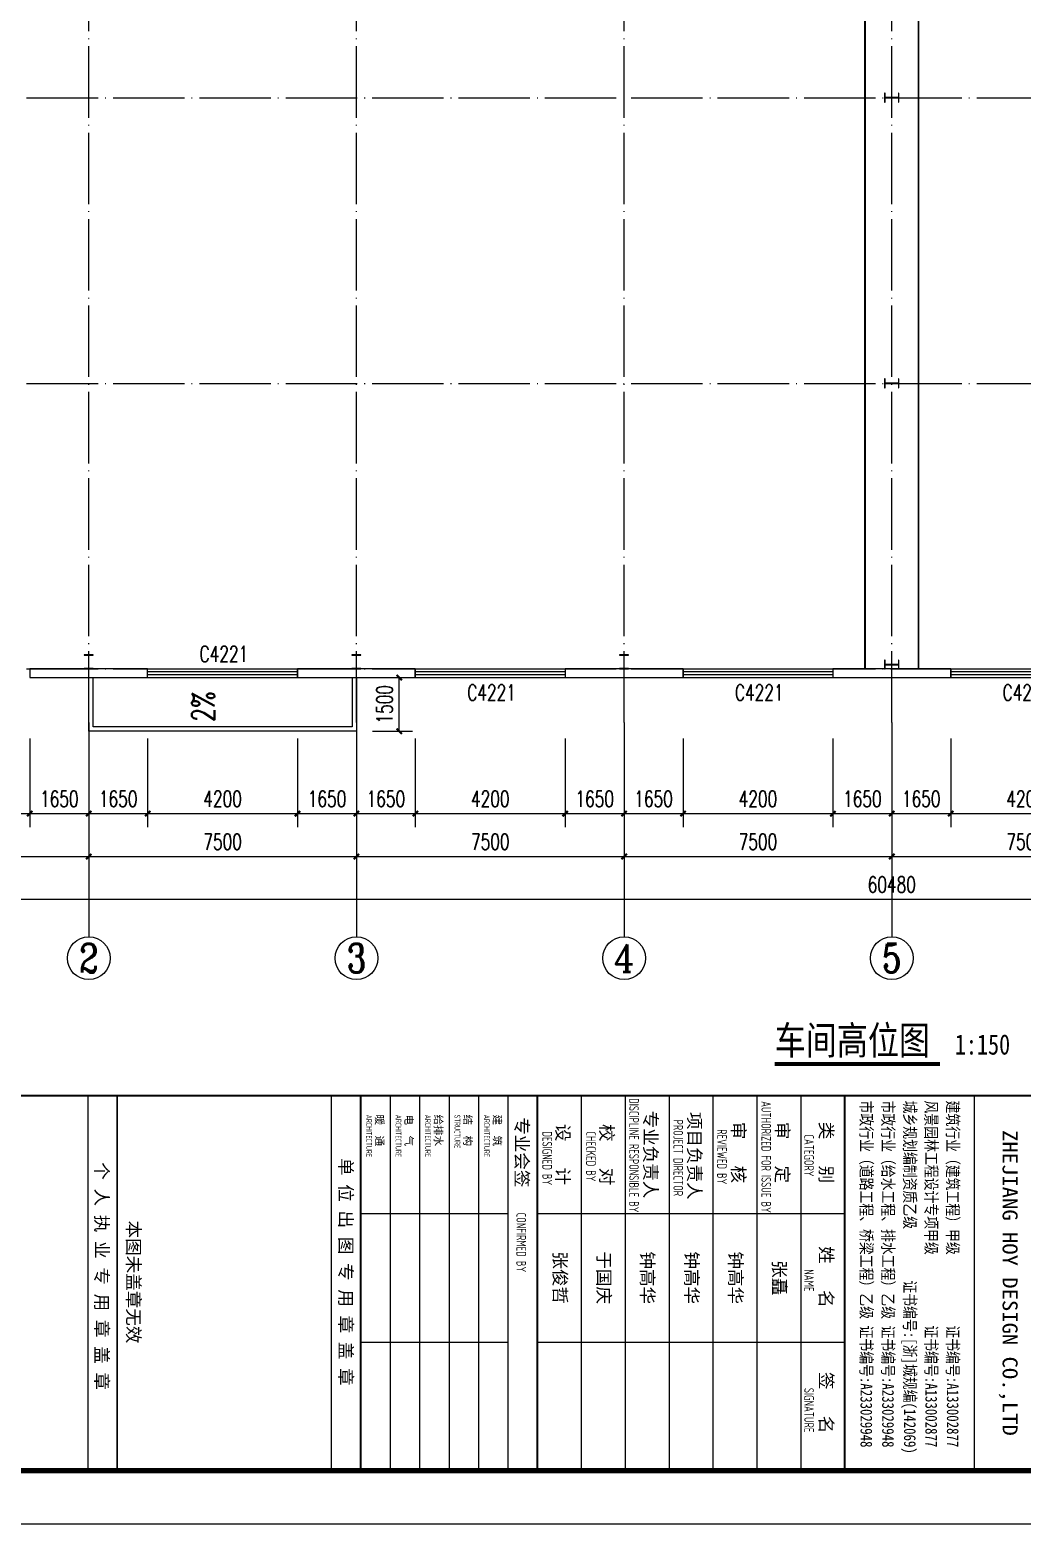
# Model space of a CAD drawing. Extents: x 14591016 to 15383666, y -730593 to -510197.
# Drawn here: x 14795916 to 14823718, y -730593 to -688743 of the extents above; entities that cross this region are included whole.
import ezdxf
from ezdxf.enums import TextEntityAlignment as Align

# ---------------------------------------------------------------- set-up
doc = ezdxf.new("R2010")
doc.units = 0
doc.header["$LTSCALE"] = 1000
doc.header["$MEASUREMENT"] = 0
doc.linetypes.add('DASH', pattern=[0.35, 0.25, -0.1])
doc.linetypes.add('DOTE', pattern=[2.42, 2, -0.2, 0.02, -0.2])
for name, color, linetype in [('AXIS', 3, 'Continuous'), ('AXIS_TEXT', 7, 'Continuous'), ('COLUMN', 2, 'Continuous'), ('DIM_SYMB', 3, 'Continuous'), ('DOTE', 1, 'DOTE'), ('PUB_DIM', 3, 'Continuous'), ('PUB_TEXT', 7, 'Continuous'), ('PUB_TITLE', 4, 'Continuous'), ('TK', 4, 'Continuous'), ('WALL-PARAPET', 6, 'Continuous'), ('WINDOW', 4, 'Continuous'), ('WINDOW_TEXT', 7, 'Continuous')]:
    doc.layers.add(name, color=color, linetype=linetype)
doc.styles.add('-宋体', font='', dxfattribs={"width": 0.8})
doc.styles.add('_TCH_AXIS', font='COMPLEX', dxfattribs={"bigfont": 'GBCBIG'})
doc.styles.add('_TCH_DIM', font='SIMPLEX', dxfattribs={"bigfont": 'GBCBIG'})
doc.styles.add('_TCH_DIM_T3', font='SIMPLEX', dxfattribs={"width": 0.705882, "bigfont": 'GBCBIG'})
doc.styles.add('_TCH_WINDOW', font='SIMPLEX', dxfattribs={"height": 3.5, "bigfont": 'GBCBIG'})
doc.styles.add('COMPLEX', font='COMPLEX')
doc.styles.add('TSSD_REIN', font='tssdeng.shx', dxfattribs={"width": 0.7, "bigfont": 'tssdchn.shx'})
doc.styles.add('YAYA', font='', dxfattribs={"width": 0.8, "height": 1})
doc.styles.add('图签宋体', font='', dxfattribs={"height": 300})
doc.styles.add('图签黑体', font='simhei.ttf', dxfattribs={"height": 550})
doc.styles.get('-宋体').set_extended_font_data('SimSun')
doc.styles.get('YAYA').set_extended_font_data('SimSun')
doc.styles.get('图签宋体').set_extended_font_data('NSimSun')
doc.dimstyles.new('_TCH_ARCH&&150', dxfattribs={"dimtxt": 446.25, "dimasz": 150, "dimexe": 375, "dimexo": 450, "dimgap": 189.375, "dimtad": 1, "dimdec": 0, "dimzin": 0, "dimdsep": 46, "dimtxsty": '_TCH_DIM_T3', "dimblk": 'ARCHTICK', "dimcen": 0.09, "dimclrt": 7, "dimazin": 2, "dimtfac": 1, "dimtdec": 0, "dimtix": 1, "dimtmove": 2, "dimatfit": 3, "dimfxl": 0, "dimtolj": 1, "dimtzin": 0, "dimarcsym": 0})

# ---------------------------------------------------------------- blocks, each defined once
blk = doc.blocks.new('A$C797E1D2B')
at = {"layer": 'COLUMN'}
h = blk.add_hatch(color=256, dxfattribs=at)
h.paths.add_polyline_path([(125, 400), (250, 400), (250, 388), (130, 388), (130, 200), (125, 200)])
h.paths.add_polyline_path([(0, 400), (125, 400), (125, 200), (120, 200), (120, 388), (0, 388)])
h.paths.add_polyline_path([(0, 12), (120, 12), (120, 200), (125, 200), (125, 0), (0, 0)])
h.paths.add_polyline_path([(125, 200), (130, 200), (130, 12), (250, 12), (250, 0), (125, 0)])
blk.add_lwpolyline([(250, 0), (250, 12), (130, 12), (130, 388), (250, 388), (250, 400), (0, 400), (0, 388), (120, 388), (120, 12), (0, 12), (0, 0)], close=True, dxfattribs=at)
blk = doc.blocks.new('GeYuanFrame_74283803', base_point=(20.09, 4.53))
at = {"layer": 'PUB_TITLE'}
for points in [[(1013.09, 235.33), (1013.09, 292.73)], [(1037.09, 235.33), (1037.09, 292.73)], [(1013.09, 202.33), (1013.09, 229.83)], [(1037.09, 202.33), (1037.09, 229.83)]]:
    blk.add_lwpolyline(points, dxfattribs=at)
at = {"layer": 'TK'}
for p, q in [((991.09, 316.93), (1061.09, 316.93)), ((991.09, 284.53), (1061.09, 284.53)), ((991.09, 276.33), (1061.09, 276.33)), ((991.09, 268.13), (1061.09, 268.13)), ((991.09, 259.93), (1061.09, 259.93)), ((991.09, 251.73), (1061.09, 251.73)), ((991.09, 243.53), (1061.09, 243.53)), ((991.09, 235.33), (1061.09, 235.33)), ((991.09, 235.33), (1061.09, 235.33))]:
    blk.add_line(p, q, dxfattribs=at)
blk.add_lwpolyline([(20.09, 4.53), (20.09, 598.53), (1071.09, 598.53), (1071.09, 4.53)], close=True, dxfattribs=at)
at = {"layer": 'TK', "const_width": 1}
blk.add_lwpolyline([(45.09, 588.53), (1061.09, 588.53), (1061.09, 14.53), (45.09, 14.53)], close=True, dxfattribs=at)
at = {"layer": 'TK'}
for points, const_width in [([(991.09, 588.53), (991.09, 14.53)], 0.4), ([(991.09, 292.73), (1061.09, 292.73)], 0.35), ([(991.09, 292.73), (1061.09, 292.73)], 0.35), ([(991.09, 235.33), (1061.09, 235.33)], 0.35), ([(991.09, 202.33), (1061.09, 202.33)], 0.35), ([(991.09, 156.83), (1061.09, 156.83)], 0.35)]:
    blk.add_lwpolyline(points, dxfattribs=dict(at, const_width=const_width))
for points in [[(991.09, 292.73), (1061.09, 292.73)], [(991.09, 235.33), (1061.09, 235.33)], [(991.09, 229.83), (1061.09, 229.83)], [(991.09, 224.33), (1061.09, 224.33)], [(991.09, 218.83), (1061.09, 218.83)], [(991.09, 213.33), (1061.09, 213.33)], [(991.09, 207.83), (1061.09, 207.83)], [(991.09, 202.33), (1061.09, 202.33)], [(991.09, 196.83), (1061.09, 196.83)], [(991.09, 151.33), (1061.09, 151.33)]]:
    blk.add_lwpolyline(points, dxfattribs=at)
at = {"layer": 'TK', "style": '图签黑体', "width": 1.11}
blk.add_text('ZHEJIANG HOY DESIGN CO.,LTD', height=2.8, dxfattribs=at).set_placement((1026.06, 323.29), align=Align.MIDDLE)
at = {"layer": 'TK'}
for s, height, style, width, p in [('建筑行业（建筑工程）甲级           证书编号:A133002877', 2.2, '-宋体', 0.8, (992, 311.83)), ('风景园林工程设计专项甲级           证书编号:A133002877', 2.2, '-宋体', 0.8, (992, 307.81)), ('城乡规划编制资质乙级        证书编号:[浙]城规编(142069)', 2.2, '-宋体', 0.8, (992, 303.82)), ('市政行业（给水工程、排水工程）乙级 证书编号:A233029948', 2.2, '-宋体', 0.8, (992, 299.74)), ('市政行业（道路工程、桥梁工程）乙级 证书编号:A233029948', 2.2, '-宋体', 0.8, (992, 295.69)), ('CATEGORY', 1.8, 'TSSD_REIN', 0.7, (998.32, 285.17)), ('NAME', 1.8, 'TSSD_REIN', 0.7, (1023.51, 285.17)), ('SIGNATURE', 1.8, 'TSSD_REIN', 0.7, (1045.66, 285.17)), ('AUTHORIZED FOR ISSUE BY', 1.8, 'TSSD_REIN', 0.7, (992.12, 277.17)), ('REVIEWED BY', 1.8, 'TSSD_REIN', 0.7, (997.36, 268.91)), ('PROJECT DIRECTOR', 1.8, 'TSSD_REIN', 0.7, (995.55, 260.74)), ('DISCIPLINE RESPONSIBLE BY', 1.8, 'TSSD_REIN', 0.7, (991.57, 252.48)), ('CHECKED BY', 1.8, 'TSSD_REIN', 0.7, (997.75, 244.44)), ('DESIGNED BY', 1.8, 'TSSD_REIN', 0.7, (997.76, 236.27)), ('CONFIRMED BY', 1.8, 'TSSD_REIN', 0.7, (1012.94, 231.42)), ('ARCHITECTURE', 1.08, 'TSSD_REIN', 0.7, (994.65, 225.34)), ('STRUCTURE', 1.08, 'TSSD_REIN', 0.7, (994.65, 219.84)), ('ARCHITECTURE', 1.08, 'TSSD_REIN', 0.7, (994.65, 214.34)), ('ARCHITECTURE', 1.08, 'TSSD_REIN', 0.7, (994.65, 208.84)), ('ARCHITECTURE', 1.08, 'TSSD_REIN', 0.7, (994.65, 203.34))]:
    blk.add_text(s, height=height, dxfattribs=dict(at, style=style, width=width)).set_placement(p)
at = {"layer": 'TK', "style": '图签宋体'}
for s, height, p in [('类   别', 2.4, (995.97, 288.09)), ('姓   名', 2.4, (1019.2, 288.09)), ('签   名', 2.4, (1042.68, 288.09)), ('审   定', 2.4, (995.97, 279.89)), ('审   核', 2.4, (995.97, 271.69)), ('项目负责人', 2.4, (994.13, 263.49)), ('专业负责人', 2.4, (993.89, 255.29)), ('校   对', 2.4, (996.38, 247.09)), ('设   计', 2.4, (996.36, 238.89)), ('专业会签', 2.4, (995.12, 231.24)), ('建  筑', 1.44, (994.61, 227.11)), ('结  构', 1.44, (994.61, 221.61)), ('给排水', 1.44, (994.61, 216.11)), ('电  气', 1.44, (994.61, 210.61)), ('暖  通', 1.44, (994.61, 205.11)), ('单 位 出 图 专 用 章 盖 章', 2.4, (1002.72, 198.35)), ('本图未盖章无效', 2.4, (1014.43, 158.7)), ('个 人 执 业 专 用 章 盖 章', 2.4, (1003.52, 152.77))]:
    blk.add_text(s, height=height, dxfattribs=at).set_placement(p)
at = {"layer": 'TK', "char_height": 2.4, "width": 24, "attachment_point": 5, "style": '图签宋体'}
for s, insert in [('张矗', (1025.09, 280.4)), ('钟高华', (1025.09, 272.23)), ('钟高华', (1025.09, 264.03)), ('钟高华', (1025.09, 255.76)), ('于国庆', (1025.09, 247.63)), ('张俊哲', (1025.09, 239.43))]:
    blk.add_mtext(s, dxfattribs=dict(at, insert=insert))
blk = doc.blocks.new('$TCHSYS$WIN2D')
for p, q in [((-0.5, 0.5), (0.5, 0.5)), ((-0.5, 0.5), (-0.5, -0.5)), ((0.5, 0.5), (0.5, -0.5)), ((0.5, 0.1667), (-0.5, 0.1667)), ((0.5, -0.1667), (-0.5, -0.1667)), ((-0.5, -0.5), (0.5, -0.5))]:
    blk.add_line(p, q)
blk = doc.blocks.new('_AXISO')
blk.add_circle((0, 0), 0.5)
at = {"layer": 'AXIS_TEXT', "style": 'COMPLEX', "width": 1.041667}
blk.add_attdef('A', text='', height=0.56, dxfattribs=at).set_placement((-0.25, -0.28), (0.25, -0.28), align=Align.FIT)
blk = doc.blocks.new('_ArchTick')
at = {"color": 0, "linetype": 'ByBlock', "const_width": 0.4}
blk.add_lwpolyline([(-0.5, -0.5), (0.5, 0.5)], dxfattribs=at)
blk = doc.blocks.new('*D123')
at = {"layer": 'AXIS', "color": 0, "lineweight": -2}
for p, q in [((14789826, -708593), (14789826, -713468)), ((14850306, -708593), (14850306, -713468)), ((14789826, -713093), (14850306, -713093))]:
    blk.add_line(p, q, dxfattribs=at)
at = {"layer": 'Defpoints', "color": 0}
for p in [(14789826, -708143), (14850306, -708143), (14850306, -713093)]:
    blk.add_point(p, dxfattribs=at)
at = {"layer": 'AXIS', "color": 0, "lineweight": -2, "xscale": 150, "yscale": 150, "zscale": 150, "rotation": 180}
blk.add_blockref('_ArchTick', (14789826, -713093), dxfattribs=at)
at = {"layer": 'AXIS', "color": 0, "lineweight": -2, "xscale": 150, "yscale": 150, "zscale": 150}
blk.add_blockref('_ArchTick', (14850306, -713093), dxfattribs=at)
at = {"layer": 'AXIS', "color": 7, "insert": (14820066, -712680), "char_height": 446.2, "attachment_point": 5, "style": '_TCH_DIM_T3'}
blk.add_mtext('\\A1;60480', dxfattribs=at)
blk = doc.blocks.new('*D125')
at = {"layer": 'AXIS', "color": 0, "lineweight": -2}
for p, q in [((14790066, -708593), (14790066, -712268)), ((14797566, -708593), (14797566, -712268)), ((14790066, -711893), (14797566, -711893))]:
    blk.add_line(p, q, dxfattribs=at)
at = {"layer": 'Defpoints', "color": 0}
for p in [(14790066, -708143), (14797566, -708143), (14797566, -711893)]:
    blk.add_point(p, dxfattribs=at)
at = {"layer": 'AXIS', "color": 0, "lineweight": -2, "xscale": 150, "yscale": 150, "zscale": 150, "rotation": 180}
blk.add_blockref('_ArchTick', (14790066, -711893), dxfattribs=at)
at = {"layer": 'AXIS', "color": 0, "lineweight": -2, "xscale": 150, "yscale": 150, "zscale": 150}
blk.add_blockref('_ArchTick', (14797566, -711893), dxfattribs=at)
at = {"layer": 'AXIS', "color": 7, "insert": (14793816, -711480), "char_height": 446.2, "attachment_point": 5, "style": '_TCH_DIM_T3'}
blk.add_mtext('\\A1;7500', dxfattribs=at)
blk = doc.blocks.new('*D126')
at = {"layer": 'AXIS', "color": 0, "lineweight": -2}
for p, q in [((14797566, -708593), (14797566, -712268)), ((14805066, -708593), (14805066, -712268)), ((14797566, -711893), (14805066, -711893))]:
    blk.add_line(p, q, dxfattribs=at)
at = {"layer": 'Defpoints', "color": 0}
for p in [(14797566, -708143), (14805066, -708143), (14805066, -711893)]:
    blk.add_point(p, dxfattribs=at)
at = {"layer": 'AXIS', "color": 0, "lineweight": -2, "xscale": 150, "yscale": 150, "zscale": 150, "rotation": 180}
blk.add_blockref('_ArchTick', (14797566, -711893), dxfattribs=at)
at = {"layer": 'AXIS', "color": 0, "lineweight": -2, "xscale": 150, "yscale": 150, "zscale": 150}
blk.add_blockref('_ArchTick', (14805066, -711893), dxfattribs=at)
at = {"layer": 'AXIS', "color": 7, "insert": (14801316, -711480), "char_height": 446.2, "attachment_point": 5, "style": '_TCH_DIM_T3'}
blk.add_mtext('\\A1;7500', dxfattribs=at)
blk = doc.blocks.new('*D127')
at = {"layer": 'AXIS', "color": 0, "lineweight": -2}
for p, q in [((14805066, -708593), (14805066, -712268)), ((14812566, -708593), (14812566, -712268)), ((14805066, -711893), (14812566, -711893))]:
    blk.add_line(p, q, dxfattribs=at)
at = {"layer": 'Defpoints', "color": 0}
for p in [(14805066, -708143), (14812566, -708143), (14812566, -711893)]:
    blk.add_point(p, dxfattribs=at)
at = {"layer": 'AXIS', "color": 0, "lineweight": -2, "xscale": 150, "yscale": 150, "zscale": 150, "rotation": 180}
blk.add_blockref('_ArchTick', (14805066, -711893), dxfattribs=at)
at = {"layer": 'AXIS', "color": 0, "lineweight": -2, "xscale": 150, "yscale": 150, "zscale": 150}
blk.add_blockref('_ArchTick', (14812566, -711893), dxfattribs=at)
at = {"layer": 'AXIS', "color": 7, "insert": (14808816, -711480), "char_height": 446.2, "attachment_point": 5, "style": '_TCH_DIM_T3'}
blk.add_mtext('\\A1;7500', dxfattribs=at)
blk = doc.blocks.new('*D128')
at = {"layer": 'AXIS', "color": 0, "lineweight": -2}
for p, q in [((14812566, -708593), (14812566, -712268)), ((14820066, -708593), (14820066, -712268)), ((14812566, -711893), (14820066, -711893))]:
    blk.add_line(p, q, dxfattribs=at)
at = {"layer": 'Defpoints', "color": 0}
for p in [(14812566, -708143), (14820066, -708143), (14820066, -711893)]:
    blk.add_point(p, dxfattribs=at)
at = {"layer": 'AXIS', "color": 0, "lineweight": -2, "xscale": 150, "yscale": 150, "zscale": 150, "rotation": 180}
blk.add_blockref('_ArchTick', (14812566, -711893), dxfattribs=at)
at = {"layer": 'AXIS', "color": 0, "lineweight": -2, "xscale": 150, "yscale": 150, "zscale": 150}
blk.add_blockref('_ArchTick', (14820066, -711893), dxfattribs=at)
at = {"layer": 'AXIS', "color": 7, "insert": (14816316, -711480), "char_height": 446.2, "attachment_point": 5, "style": '_TCH_DIM_T3'}
blk.add_mtext('\\A1;7500', dxfattribs=at)
blk = doc.blocks.new('*D129')
at = {"layer": 'AXIS', "color": 0, "lineweight": -2}
for p, q in [((14820066, -708593), (14820066, -712268)), ((14827566, -708593), (14827566, -712268)), ((14820066, -711893), (14827566, -711893))]:
    blk.add_line(p, q, dxfattribs=at)
at = {"layer": 'Defpoints', "color": 0}
for p in [(14820066, -708143), (14827566, -708143), (14827566, -711893)]:
    blk.add_point(p, dxfattribs=at)
at = {"layer": 'AXIS', "color": 0, "lineweight": -2, "xscale": 150, "yscale": 150, "zscale": 150, "rotation": 180}
blk.add_blockref('_ArchTick', (14820066, -711893), dxfattribs=at)
at = {"layer": 'AXIS', "color": 0, "lineweight": -2, "xscale": 150, "yscale": 150, "zscale": 150}
blk.add_blockref('_ArchTick', (14827566, -711893), dxfattribs=at)
at = {"layer": 'AXIS', "color": 7, "insert": (14823816, -711480), "char_height": 446.2, "attachment_point": 5, "style": '_TCH_DIM_T3'}
blk.add_mtext('\\A1;7500', dxfattribs=at)
blk = doc.blocks.new('*D395')
at = {"layer": 'Defpoints', "color": 0}
for p in [(14805066, -706883), (14806266, -706883), (14805066, -708383)]:
    blk.add_point(p, dxfattribs=at)
at = {"layer": 'PUB_DIM', "color": 0, "lineweight": -2}
for p, q in [((14805516, -706883), (14806641, -706883)), ((14806266, -708383), (14806266, -706883)), ((14805516, -708383), (14806641, -708383))]:
    blk.add_line(p, q, dxfattribs=at)
at = {"layer": 'PUB_DIM', "color": 0, "lineweight": -2, "xscale": 150, "yscale": 150, "zscale": 150}
for p, rotation in [((14806266, -706883), 90), ((14806266, -708383), 270)]:
    blk.add_blockref('_ArchTick', p, dxfattribs=dict(at, rotation=rotation))
at = {"layer": 'PUB_DIM', "color": 7, "insert": (14805854, -707633), "char_height": 446.2, "attachment_point": 5, "rotation": 90, "style": '_TCH_DIM_T3'}
blk.add_mtext('\\A1;1500', dxfattribs=at)
blk = doc.blocks.new('*D520')
at = {"layer": 'Defpoints', "color": 0}
for p in [(14791716, -708143), (14795916, -708143), (14795916, -710693)]:
    blk.add_point(p, dxfattribs=at)
at = {"layer": 'PUB_DIM', "color": 0, "lineweight": -2}
for p, q in [((14791716, -708593), (14791716, -711068)), ((14795916, -708593), (14795916, -711068)), ((14791716, -710693), (14795916, -710693))]:
    blk.add_line(p, q, dxfattribs=at)
at = {"layer": 'PUB_DIM', "color": 0, "lineweight": -2, "xscale": 150, "yscale": 150, "zscale": 150, "rotation": 180}
blk.add_blockref('_ArchTick', (14791716, -710693), dxfattribs=at)
at = {"layer": 'PUB_DIM', "color": 0, "lineweight": -2, "xscale": 150, "yscale": 150, "zscale": 150}
blk.add_blockref('_ArchTick', (14795916, -710693), dxfattribs=at)
at = {"layer": 'PUB_DIM', "color": 7, "insert": (14793816, -710280), "char_height": 446.2, "attachment_point": 5, "style": '_TCH_DIM_T3'}
blk.add_mtext('\\A1;4200', dxfattribs=at)
blk = doc.blocks.new('*D521')
at = {"layer": 'Defpoints', "color": 0}
for p in [(14795916, -708143), (14797566, -708143), (14797566, -710693)]:
    blk.add_point(p, dxfattribs=at)
at = {"layer": 'PUB_DIM', "color": 0, "lineweight": -2}
for p, q in [((14795916, -708593), (14795916, -711068)), ((14797566, -708593), (14797566, -711068)), ((14795916, -710693), (14797566, -710693))]:
    blk.add_line(p, q, dxfattribs=at)
at = {"layer": 'PUB_DIM', "color": 0, "lineweight": -2, "xscale": 150, "yscale": 150, "zscale": 150, "rotation": 180}
blk.add_blockref('_ArchTick', (14795916, -710693), dxfattribs=at)
at = {"layer": 'PUB_DIM', "color": 0, "lineweight": -2, "xscale": 150, "yscale": 150, "zscale": 150}
blk.add_blockref('_ArchTick', (14797566, -710693), dxfattribs=at)
at = {"layer": 'PUB_DIM', "color": 7, "insert": (14796741, -710280), "char_height": 446.2, "attachment_point": 5, "style": '_TCH_DIM_T3'}
blk.add_mtext('\\A1;1650', dxfattribs=at)
blk = doc.blocks.new('*D522')
at = {"layer": 'Defpoints', "color": 0}
for p in [(14797566, -708143), (14799216, -708143), (14799216, -710693)]:
    blk.add_point(p, dxfattribs=at)
at = {"layer": 'PUB_DIM', "color": 0, "lineweight": -2}
for p, q in [((14797566, -708593), (14797566, -711068)), ((14799216, -708593), (14799216, -711068)), ((14797566, -710693), (14799216, -710693))]:
    blk.add_line(p, q, dxfattribs=at)
at = {"layer": 'PUB_DIM', "color": 0, "lineweight": -2, "xscale": 150, "yscale": 150, "zscale": 150, "rotation": 180}
blk.add_blockref('_ArchTick', (14797566, -710693), dxfattribs=at)
at = {"layer": 'PUB_DIM', "color": 0, "lineweight": -2, "xscale": 150, "yscale": 150, "zscale": 150}
blk.add_blockref('_ArchTick', (14799216, -710693), dxfattribs=at)
at = {"layer": 'PUB_DIM', "color": 7, "insert": (14798391, -710280), "char_height": 446.2, "attachment_point": 5, "style": '_TCH_DIM_T3'}
blk.add_mtext('\\A1;1650', dxfattribs=at)
blk = doc.blocks.new('*D523')
at = {"layer": 'Defpoints', "color": 0}
for p in [(14799216, -708143), (14803416, -708143), (14803416, -710693)]:
    blk.add_point(p, dxfattribs=at)
at = {"layer": 'PUB_DIM', "color": 0, "lineweight": -2}
for p, q in [((14799216, -708593), (14799216, -711068)), ((14803416, -708593), (14803416, -711068)), ((14799216, -710693), (14803416, -710693))]:
    blk.add_line(p, q, dxfattribs=at)
at = {"layer": 'PUB_DIM', "color": 0, "lineweight": -2, "xscale": 150, "yscale": 150, "zscale": 150, "rotation": 180}
blk.add_blockref('_ArchTick', (14799216, -710693), dxfattribs=at)
at = {"layer": 'PUB_DIM', "color": 0, "lineweight": -2, "xscale": 150, "yscale": 150, "zscale": 150}
blk.add_blockref('_ArchTick', (14803416, -710693), dxfattribs=at)
at = {"layer": 'PUB_DIM', "color": 7, "insert": (14801316, -710280), "char_height": 446.2, "attachment_point": 5, "style": '_TCH_DIM_T3'}
blk.add_mtext('\\A1;4200', dxfattribs=at)
blk = doc.blocks.new('*D524')
at = {"layer": 'Defpoints', "color": 0}
for p in [(14803416, -708143), (14805066, -708143), (14805066, -710693)]:
    blk.add_point(p, dxfattribs=at)
at = {"layer": 'PUB_DIM', "color": 0, "lineweight": -2}
for p, q in [((14803416, -708593), (14803416, -711068)), ((14805066, -708593), (14805066, -711068)), ((14803416, -710693), (14805066, -710693))]:
    blk.add_line(p, q, dxfattribs=at)
at = {"layer": 'PUB_DIM', "color": 0, "lineweight": -2, "xscale": 150, "yscale": 150, "zscale": 150, "rotation": 180}
blk.add_blockref('_ArchTick', (14803416, -710693), dxfattribs=at)
at = {"layer": 'PUB_DIM', "color": 0, "lineweight": -2, "xscale": 150, "yscale": 150, "zscale": 150}
blk.add_blockref('_ArchTick', (14805066, -710693), dxfattribs=at)
at = {"layer": 'PUB_DIM', "color": 7, "insert": (14804241, -710280), "char_height": 446.2, "attachment_point": 5, "style": '_TCH_DIM_T3'}
blk.add_mtext('\\A1;1650', dxfattribs=at)
blk = doc.blocks.new('*D525')
at = {"layer": 'Defpoints', "color": 0}
for p in [(14805066, -708143), (14806716, -708143), (14806716, -710693)]:
    blk.add_point(p, dxfattribs=at)
at = {"layer": 'PUB_DIM', "color": 0, "lineweight": -2}
for p, q in [((14805066, -708593), (14805066, -711068)), ((14806716, -708593), (14806716, -711068)), ((14805066, -710693), (14806716, -710693))]:
    blk.add_line(p, q, dxfattribs=at)
at = {"layer": 'PUB_DIM', "color": 0, "lineweight": -2, "xscale": 150, "yscale": 150, "zscale": 150, "rotation": 180}
blk.add_blockref('_ArchTick', (14805066, -710693), dxfattribs=at)
at = {"layer": 'PUB_DIM', "color": 0, "lineweight": -2, "xscale": 150, "yscale": 150, "zscale": 150}
blk.add_blockref('_ArchTick', (14806716, -710693), dxfattribs=at)
at = {"layer": 'PUB_DIM', "color": 7, "insert": (14805891, -710280), "char_height": 446.2, "attachment_point": 5, "style": '_TCH_DIM_T3'}
blk.add_mtext('\\A1;1650', dxfattribs=at)
blk = doc.blocks.new('*D526')
at = {"layer": 'Defpoints', "color": 0}
for p in [(14806716, -708143), (14810916, -708143), (14810916, -710693)]:
    blk.add_point(p, dxfattribs=at)
at = {"layer": 'PUB_DIM', "color": 0, "lineweight": -2}
for p, q in [((14806716, -708593), (14806716, -711068)), ((14810916, -708593), (14810916, -711068)), ((14806716, -710693), (14810916, -710693))]:
    blk.add_line(p, q, dxfattribs=at)
at = {"layer": 'PUB_DIM', "color": 0, "lineweight": -2, "xscale": 150, "yscale": 150, "zscale": 150, "rotation": 180}
blk.add_blockref('_ArchTick', (14806716, -710693), dxfattribs=at)
at = {"layer": 'PUB_DIM', "color": 0, "lineweight": -2, "xscale": 150, "yscale": 150, "zscale": 150}
blk.add_blockref('_ArchTick', (14810916, -710693), dxfattribs=at)
at = {"layer": 'PUB_DIM', "color": 7, "insert": (14808816, -710280), "char_height": 446.2, "attachment_point": 5, "style": '_TCH_DIM_T3'}
blk.add_mtext('\\A1;4200', dxfattribs=at)
blk = doc.blocks.new('*D527')
at = {"layer": 'Defpoints', "color": 0}
for p in [(14810916, -708143), (14812566, -708143), (14812566, -710693)]:
    blk.add_point(p, dxfattribs=at)
at = {"layer": 'PUB_DIM', "color": 0, "lineweight": -2}
for p, q in [((14810916, -708593), (14810916, -711068)), ((14812566, -708593), (14812566, -711068)), ((14810916, -710693), (14812566, -710693))]:
    blk.add_line(p, q, dxfattribs=at)
at = {"layer": 'PUB_DIM', "color": 0, "lineweight": -2, "xscale": 150, "yscale": 150, "zscale": 150, "rotation": 180}
blk.add_blockref('_ArchTick', (14810916, -710693), dxfattribs=at)
at = {"layer": 'PUB_DIM', "color": 0, "lineweight": -2, "xscale": 150, "yscale": 150, "zscale": 150}
blk.add_blockref('_ArchTick', (14812566, -710693), dxfattribs=at)
at = {"layer": 'PUB_DIM', "color": 7, "insert": (14811741, -710280), "char_height": 446.2, "attachment_point": 5, "style": '_TCH_DIM_T3'}
blk.add_mtext('\\A1;1650', dxfattribs=at)
blk = doc.blocks.new('*D528')
at = {"layer": 'Defpoints', "color": 0}
for p in [(14812566, -708143), (14814216, -708143), (14814216, -710693)]:
    blk.add_point(p, dxfattribs=at)
at = {"layer": 'PUB_DIM', "color": 0, "lineweight": -2}
for p, q in [((14812566, -708593), (14812566, -711068)), ((14814216, -708593), (14814216, -711068)), ((14812566, -710693), (14814216, -710693))]:
    blk.add_line(p, q, dxfattribs=at)
at = {"layer": 'PUB_DIM', "color": 0, "lineweight": -2, "xscale": 150, "yscale": 150, "zscale": 150, "rotation": 180}
blk.add_blockref('_ArchTick', (14812566, -710693), dxfattribs=at)
at = {"layer": 'PUB_DIM', "color": 0, "lineweight": -2, "xscale": 150, "yscale": 150, "zscale": 150}
blk.add_blockref('_ArchTick', (14814216, -710693), dxfattribs=at)
at = {"layer": 'PUB_DIM', "color": 7, "insert": (14813391, -710280), "char_height": 446.2, "attachment_point": 5, "style": '_TCH_DIM_T3'}
blk.add_mtext('\\A1;1650', dxfattribs=at)
blk = doc.blocks.new('*D529')
at = {"layer": 'Defpoints', "color": 0}
for p in [(14814216, -708143), (14818416, -708143), (14818416, -710693)]:
    blk.add_point(p, dxfattribs=at)
at = {"layer": 'PUB_DIM', "color": 0, "lineweight": -2}
for p, q in [((14814216, -708593), (14814216, -711068)), ((14818416, -708593), (14818416, -711068)), ((14814216, -710693), (14818416, -710693))]:
    blk.add_line(p, q, dxfattribs=at)
at = {"layer": 'PUB_DIM', "color": 0, "lineweight": -2, "xscale": 150, "yscale": 150, "zscale": 150, "rotation": 180}
blk.add_blockref('_ArchTick', (14814216, -710693), dxfattribs=at)
at = {"layer": 'PUB_DIM', "color": 0, "lineweight": -2, "xscale": 150, "yscale": 150, "zscale": 150}
blk.add_blockref('_ArchTick', (14818416, -710693), dxfattribs=at)
at = {"layer": 'PUB_DIM', "color": 7, "insert": (14816316, -710280), "char_height": 446.2, "attachment_point": 5, "style": '_TCH_DIM_T3'}
blk.add_mtext('\\A1;4200', dxfattribs=at)
blk = doc.blocks.new('*D530')
at = {"layer": 'Defpoints', "color": 0}
for p in [(14818416, -708143), (14820066, -708143), (14820066, -710693)]:
    blk.add_point(p, dxfattribs=at)
at = {"layer": 'PUB_DIM', "color": 0, "lineweight": -2}
for p, q in [((14818416, -708593), (14818416, -711068)), ((14820066, -708593), (14820066, -711068)), ((14818416, -710693), (14820066, -710693))]:
    blk.add_line(p, q, dxfattribs=at)
at = {"layer": 'PUB_DIM', "color": 0, "lineweight": -2, "xscale": 150, "yscale": 150, "zscale": 150, "rotation": 180}
blk.add_blockref('_ArchTick', (14818416, -710693), dxfattribs=at)
at = {"layer": 'PUB_DIM', "color": 0, "lineweight": -2, "xscale": 150, "yscale": 150, "zscale": 150}
blk.add_blockref('_ArchTick', (14820066, -710693), dxfattribs=at)
at = {"layer": 'PUB_DIM', "color": 7, "insert": (14819241, -710280), "char_height": 446.2, "attachment_point": 5, "style": '_TCH_DIM_T3'}
blk.add_mtext('\\A1;1650', dxfattribs=at)
blk = doc.blocks.new('*D531')
at = {"layer": 'Defpoints', "color": 0}
for p in [(14820066, -708143), (14821716, -708143), (14821716, -710693)]:
    blk.add_point(p, dxfattribs=at)
at = {"layer": 'PUB_DIM', "color": 0, "lineweight": -2}
for p, q in [((14820066, -708593), (14820066, -711068)), ((14821716, -708593), (14821716, -711068)), ((14820066, -710693), (14821716, -710693))]:
    blk.add_line(p, q, dxfattribs=at)
at = {"layer": 'PUB_DIM', "color": 0, "lineweight": -2, "xscale": 150, "yscale": 150, "zscale": 150, "rotation": 180}
blk.add_blockref('_ArchTick', (14820066, -710693), dxfattribs=at)
at = {"layer": 'PUB_DIM', "color": 0, "lineweight": -2, "xscale": 150, "yscale": 150, "zscale": 150}
blk.add_blockref('_ArchTick', (14821716, -710693), dxfattribs=at)
at = {"layer": 'PUB_DIM', "color": 7, "insert": (14820891, -710280), "char_height": 446.2, "attachment_point": 5, "style": '_TCH_DIM_T3'}
blk.add_mtext('\\A1;1650', dxfattribs=at)
blk = doc.blocks.new('*D532')
at = {"layer": 'Defpoints', "color": 0}
for p in [(14821716, -708143), (14825916, -708143), (14825916, -710693)]:
    blk.add_point(p, dxfattribs=at)
at = {"layer": 'PUB_DIM', "color": 0, "lineweight": -2}
for p, q in [((14821716, -708593), (14821716, -711068)), ((14825916, -708593), (14825916, -711068)), ((14821716, -710693), (14825916, -710693))]:
    blk.add_line(p, q, dxfattribs=at)
at = {"layer": 'PUB_DIM', "color": 0, "lineweight": -2, "xscale": 150, "yscale": 150, "zscale": 150, "rotation": 180}
blk.add_blockref('_ArchTick', (14821716, -710693), dxfattribs=at)
at = {"layer": 'PUB_DIM', "color": 0, "lineweight": -2, "xscale": 150, "yscale": 150, "zscale": 150}
blk.add_blockref('_ArchTick', (14825916, -710693), dxfattribs=at)
at = {"layer": 'PUB_DIM', "color": 7, "insert": (14823816, -710280), "char_height": 446.2, "attachment_point": 5, "style": '_TCH_DIM_T3'}
blk.add_mtext('\\A1;4200', dxfattribs=at)

msp = doc.modelspace()

# ---------------------------------------------------------------- linework, layer by layer
at = {"linetype": 'DASH', "ltscale": 1.5, "const_width": 50}
for points in [[(14819316.1, -706642.5), (14819316.1, -586642.5)], [(14820816.1, -706642.5), (14820816.1, -586642.5)]]:
    msp.add_lwpolyline(points, dxfattribs=at)
at = {"ltscale": 0.5}
for points in [[(14805066.1, -706882.5), (14805066.1, -708382.5), (14797566.1, -708382.5), (14797566.1, -706882.5)], [(14804946.1, -706882.5), (14804946.1, -708262.5), (14797686.1, -708262.5), (14797686.1, -706882.5)]]:
    msp.add_lwpolyline(points, dxfattribs=at)
at = {"layer": 'AXIS'}
for p, q in [((14797566.1, -708142.5), (14797566.1, -714142.5)), ((14805066.1, -708142.5), (14805066.1, -714142.5)), ((14812566.1, -708142.5), (14812566.1, -714142.5)), ((14820066.1, -708142.5), (14820066.1, -714142.5))]:
    msp.add_line(p, q, dxfattribs=at)
at = {"layer": 'DIM_SYMB'}
msp.add_lwpolyline([(14801316.1, -707162.5, 0, 0, 0), (14801316.1, -707812.5, 120, 0, 0), (14801316.1, -708262.5, 0, 0, 0)], format="xyseb", dxfattribs=at)
at = {"layer": 'DIM_SYMB', "const_width": 105}
msp.add_lwpolyline([(14816786.1, -717705.3), (14821412.3, -717705.3)], dxfattribs=at)
at = {"layer": 'DOTE'}
for p, q in [((14797566.1, -708142.5), (14797566.1, -585142.5)), ((14805066.1, -708142.5), (14805066.1, -585142.5)), ((14812566.1, -708142.5), (14812566.1, -585142.5)), ((14820066.1, -708142.5), (14820066.1, -585142.5)), ((14788566.1, -690642.5), (14851566.1, -690642.5)), ((14788566.1, -698642.5), (14851566.1, -698642.5)), ((14788566.1, -706642.5), (14851566.1, -706642.5))]:
    msp.add_line(p, q, dxfattribs=at)
at = {"layer": 'WALL-PARAPET'}
for p, q in [((14799216.1, -706642.5), (14795916.1, -706642.5)), ((14795916.1, -706642.5), (14795916.1, -706882.5)), ((14799216.1, -706882.5), (14799216.1, -706642.5)), ((14806716.1, -706642.5), (14803416.1, -706642.5)), ((14803416.1, -706642.5), (14803416.1, -706882.5)), ((14806716.1, -706882.5), (14806716.1, -706642.5)), ((14814216.1, -706642.5), (14810916.1, -706642.5)), ((14810916.1, -706642.5), (14810916.1, -706882.5)), ((14814216.1, -706882.5), (14814216.1, -706642.5)), ((14821716.1, -706642.5), (14818416.1, -706642.5)), ((14818416.1, -706642.5), (14818416.1, -706882.5)), ((14821716.1, -706882.5), (14821716.1, -706642.5)), ((14795916.1, -706882.5), (14799216.1, -706882.5)), ((14803416.1, -706882.5), (14806716.1, -706882.5)), ((14810916.1, -706882.5), (14814216.1, -706882.5)), ((14818416.1, -706882.5), (14821716.1, -706882.5))]:
    msp.add_line(p, q, dxfattribs=at)

# ---------------------------------------------------------------- block references
at = {"xscale": 150, "yscale": 150, "zscale": 150, "rotation": 270}
msp.add_blockref('GeYuanFrame_74283803', (14775516.1, -572942.5), dxfattribs=at)
for p, rotation in [((14819866.1, -690517.5), 270), ((14819866.1, -698517.5), 270), ((14797691.1, -706242.5), 180), ((14805191.1, -706242.5), 180), ((14812691.1, -706242.5), 180), ((14819866.1, -706392.5), 270)]:
    msp.add_blockref('A$C797E1D2B', p, dxfattribs=dict(rotation=rotation))
at = {"layer": 'AXIS'}
ref = msp.add_blockref('_AXISO', (14797566.1, -714742.5), dxfattribs=dict(at, xscale=1200, yscale=1200, zscale=1200))
ref.add_attrib('A', '2', dxfattribs={"layer": 'AXIS_TEXT', "ltscale": 0.5, "height": 798.8, "style": '_TCH_AXIS'}).set_placement((14797299.9, -715141.9), (14797832.4, -715141.9), align=Align.FIT)
ref = msp.add_blockref('_AXISO', (14805066.1, -714742.5), dxfattribs=dict(at, xscale=1200, yscale=1200, zscale=1200))
ref.add_attrib('A', '3', dxfattribs={"layer": 'AXIS_TEXT', "ltscale": 0.5, "height": 798.8, "style": '_TCH_AXIS'}).set_placement((14804799.9, -715141.9), (14805332.4, -715141.9), align=Align.FIT)
ref = msp.add_blockref('_AXISO', (14812566.1, -714742.5), dxfattribs=dict(at, xscale=1200, yscale=1200, zscale=1200))
ref.add_attrib('A', '4', dxfattribs={"layer": 'AXIS_TEXT', "ltscale": 0.5, "height": 763.6, "style": '_TCH_AXIS'}).set_placement((14812275.2, -715124.3), (14812857, -715124.3), align=Align.FIT)
ref = msp.add_blockref('_AXISO', (14820066.1, -714742.5), dxfattribs=dict(at, xscale=1200, yscale=1200, zscale=1200))
ref.add_attrib('A', '5', dxfattribs={"layer": 'AXIS_TEXT', "ltscale": 0.5, "height": 798.8, "style": '_TCH_AXIS'}).set_placement((14819799.9, -715141.9), (14820332.4, -715141.9), align=Align.FIT)
at = {"layer": 'WINDOW'}
ref = msp.add_blockref('$TCHSYS$WIN2D', (14801316.1, -706762.5), dxfattribs=dict(at, xscale=4200, yscale=-240, zscale=4200))
ref.add_attrib('A', 'C4221', (14800671.1, -706445.8), dxfattribs={"layer": 'WINDOW_TEXT', "ltscale": 0.5, "height": 446.25, "style": '_TCH_WINDOW', "width": 0.705882})
ref = msp.add_blockref('$TCHSYS$WIN2D', (14808816.1, -706762.5), dxfattribs=dict(at, xscale=4200, yscale=240, zscale=4200))
ref.add_attrib('A', 'C4221', (14808171.1, -707525.5), dxfattribs={"layer": 'WINDOW_TEXT', "ltscale": 0.5, "height": 446.25, "style": '_TCH_WINDOW', "width": 0.705882})
ref = msp.add_blockref('$TCHSYS$WIN2D', (14816316.1, -706762.5), dxfattribs=dict(at, xscale=4200, yscale=240, zscale=4200))
ref.add_attrib('A', 'C4221', (14815671.1, -707525.5), dxfattribs={"layer": 'WINDOW_TEXT', "ltscale": 0.5, "height": 446.25, "style": '_TCH_WINDOW', "width": 0.705882})
ref = msp.add_blockref('$TCHSYS$WIN2D', (14823816.1, -706762.5), dxfattribs=dict(at, xscale=4200, yscale=240, zscale=4200))
ref.add_attrib('A', 'C4221', (14823171.1, -707525.5), dxfattribs={"layer": 'WINDOW_TEXT', "ltscale": 0.5, "height": 446.25, "style": '_TCH_WINDOW', "width": 0.705882})

# ---------------------------------------------------------------- texts
at = {"layer": 'PUB_TEXT', "style": '_TCH_DIM', "width": 0.705882}
msp.add_text('2%%%', height=637.5, rotation=90, dxfattribs=at).set_placement((14801091.1, -708119.7))
at = {"layer": 'PUB_TEXT', "style": 'YAYA', "width": 0.8}
for s, height, p in [('车间高位图', 797.47, (14816786.1, -717442.5)), ('1:150', 569.62, (14821832.3, -717442.5))]:
    msp.add_text(s, height=height, dxfattribs=at).set_placement(p)

# ---------------------------------------------------------------- dimensions: what is measured, and where the dimension line sits
at = {"layer": 'AXIS'}
for p1, p2, distance, text, picture, middle in [((14789826.1, -708142.5), (14850306.1, -708142.5), -4950, '60480', '*D123', (14820066.1, -712680)), ((14790066.1, -708142.5), (14797566.1, -708142.5), -3750, '7500', '*D125', (14793816.1, -711480)), ((14797566.1, -708142.5), (14805066.1, -708142.5), -3750, '7500', '*D126', (14801316.1, -711480)), ((14805066.1, -708142.5), (14812566.1, -708142.5), -3750, '7500', '*D127', (14808816.1, -711480)), ((14812566.1, -708142.5), (14820066.1, -708142.5), -3750, '7500', '*D128', (14816316.1, -711480)), ((14820066.1, -708142.5), (14827566.1, -708142.5), -3750, '7500', '*D129', (14823816.1, -711480))]:
    dim = msp.add_aligned_dim(p1=p1, p2=p2, distance=distance, text=text, dimstyle='_TCH_ARCH&&150', dxfattribs=at)
    dim.commit()
    dim.dimension.update_dxf_attribs({"geometry": picture, "text_midpoint": middle})
at = {"layer": 'PUB_DIM'}
for p1, p2, distance, text, picture, middle in [((14805066.1, -708382.5), (14805066.1, -706882.5), -1200, '1500', '*D395', (14805853.6, -707632.5)), ((14791716.1, -708142.5), (14795916.1, -708142.5), -2550, '4200', '*D520', (14793816.1, -710280)), ((14795916.1, -708142.5), (14797566.1, -708142.5), -2550, '1650', '*D521', (14796741.1, -710280)), ((14797566.1, -708142.5), (14799216.1, -708142.5), -2550, '1650', '*D522', (14798391.1, -710280)), ((14799216.1, -708142.5), (14803416.1, -708142.5), -2550, '4200', '*D523', (14801316.1, -710280)), ((14803416.1, -708142.5), (14805066.1, -708142.5), -2550, '1650', '*D524', (14804241.1, -710280)), ((14805066.1, -708142.5), (14806716.1, -708142.5), -2550, '1650', '*D525', (14805891.1, -710280)), ((14806716.1, -708142.5), (14810916.1, -708142.5), -2550, '4200', '*D526', (14808816.1, -710280)), ((14810916.1, -708142.5), (14812566.1, -708142.5), -2550, '1650', '*D527', (14811741.1, -710280)), ((14812566.1, -708142.5), (14814216.1, -708142.5), -2550, '1650', '*D528', (14813391.1, -710280)), ((14814216.1, -708142.5), (14818416.1, -708142.5), -2550, '4200', '*D529', (14816316.1, -710280)), ((14818416.1, -708142.5), (14820066.1, -708142.5), -2550, '1650', '*D530', (14819241.1, -710280)), ((14820066.1, -708142.5), (14821716.1, -708142.5), -2550, '1650', '*D531', (14820891.1, -710280)), ((14821716.1, -708142.5), (14825916.1, -708142.5), -2550, '4200', '*D532', (14823816.1, -710280))]:
    dim = msp.add_aligned_dim(p1=p1, p2=p2, distance=distance, text=text, dimstyle='_TCH_ARCH&&150', dxfattribs=at)
    dim.commit()
    dim.dimension.update_dxf_attribs({"geometry": picture, "text_midpoint": middle})

doc.saveas('drawing.dxf')
